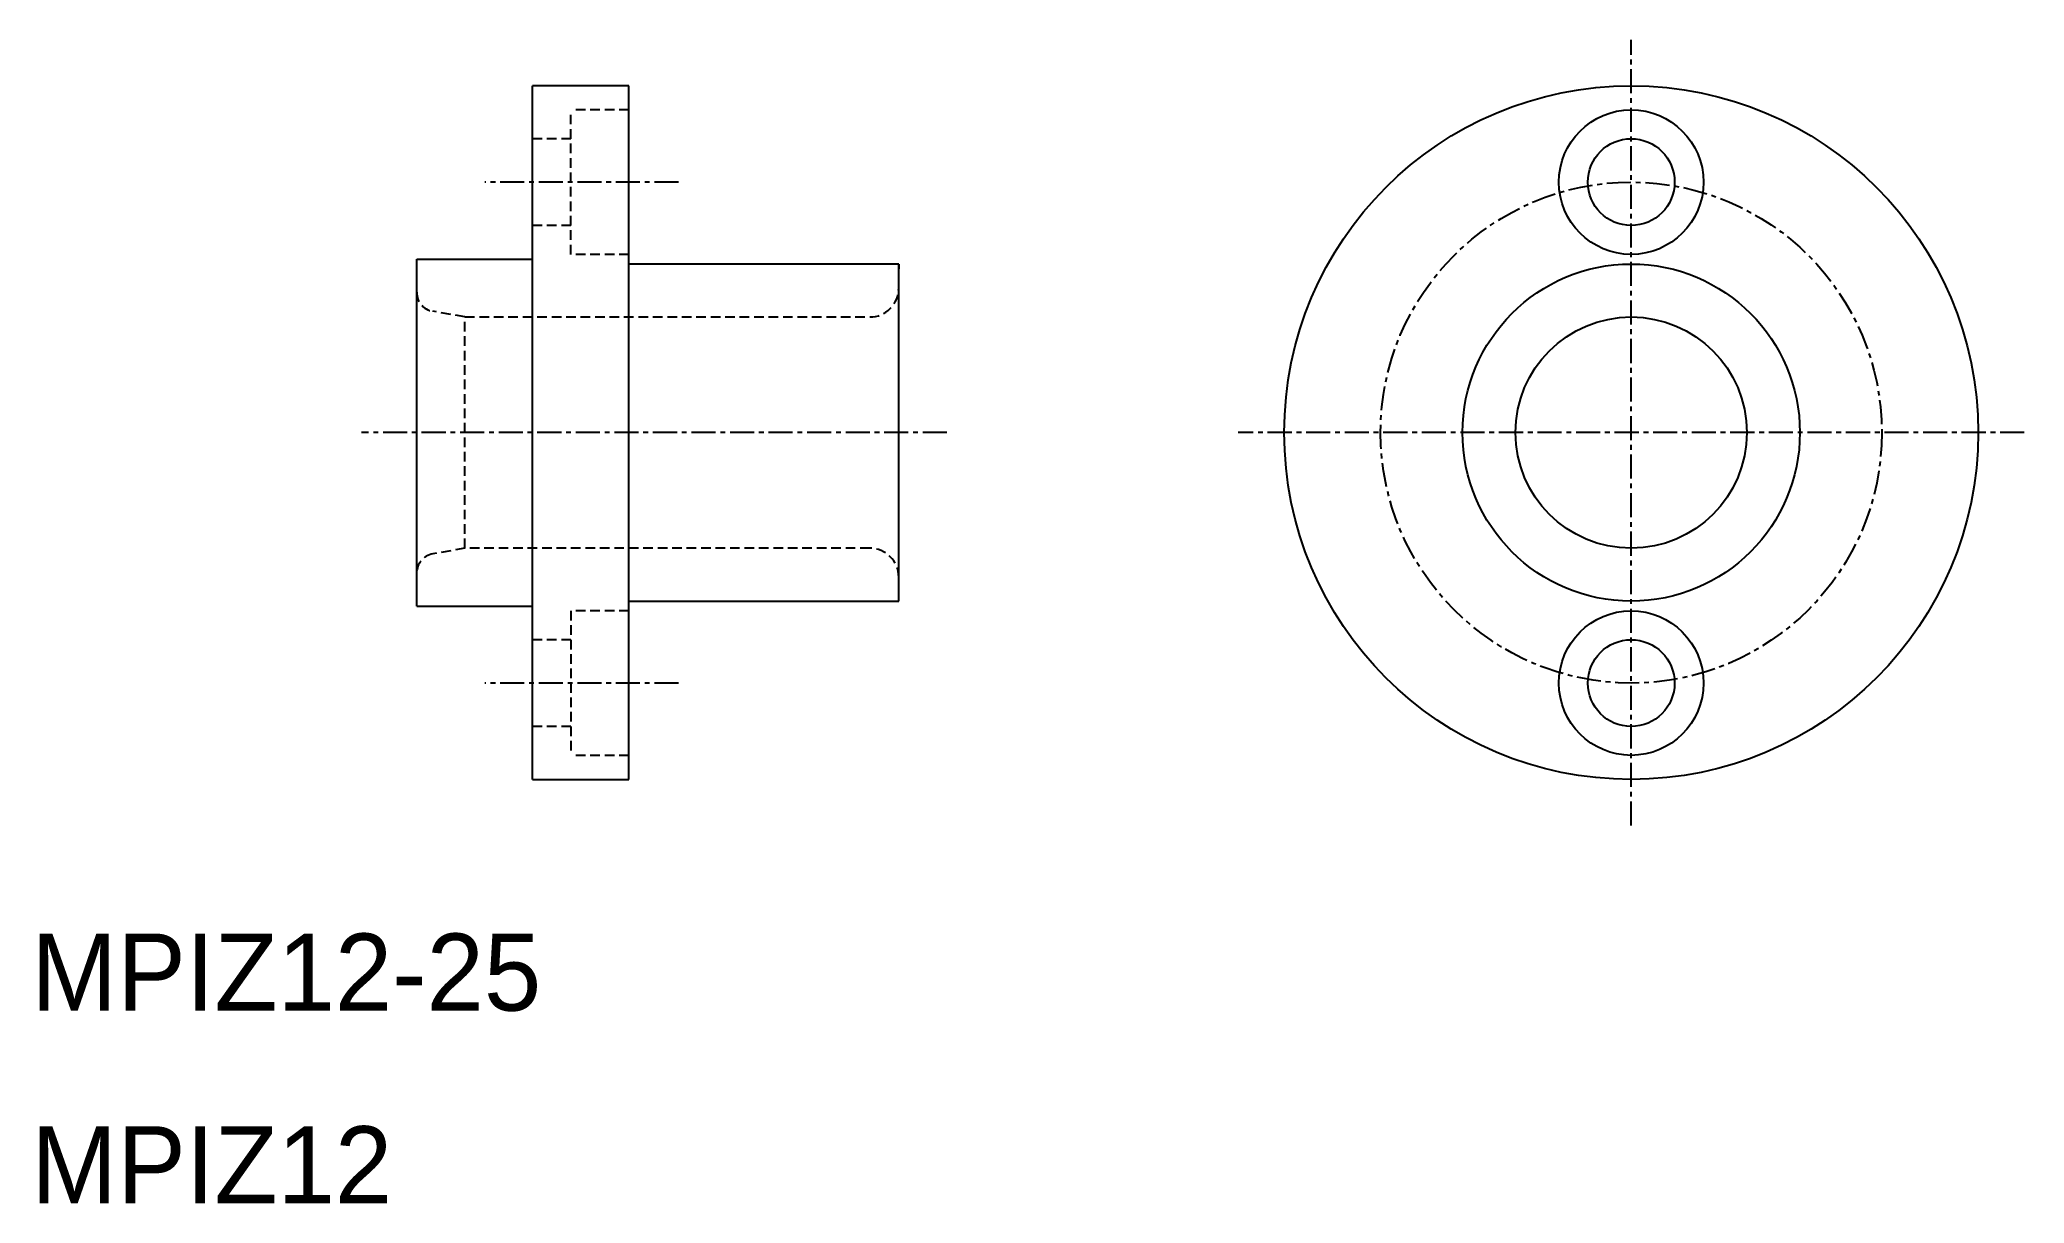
# Model space of a CAD drawing. Extents: x 10 to 113, y 10 to 70.
import ezdxf

# ---------------------------------------------------------------- set-up
doc = ezdxf.new("R2010")
doc.units = 0
doc.linetypes.add('CENTER', pattern=[2, 1.25, -0.25, 0.25, -0.25])
doc.linetypes.add('DASHED', pattern=[0.75, 0.5, -0.25])
doc.layers.get('0').update_dxf_attribs({"linetype": 'CONTINUOUS'})
doc.layers.add('CENTER', color=1, linetype='CENTER')

msp = doc.modelspace()

# ---------------------------------------------------------------- linework, layer by layer
at = {"color": 7, "linetype": 'CONTINUOUS'}
for p, q in [((36, 32), (36, 68)), ((41, 68), (36, 68)), ((41, 32), (41, 68)), ((30, 59), (36, 59)), ((30, 41), (30, 59)), ((55, 58.75), (41, 58.75)), ((55, 41.25), (55, 58.75)), ((55, 58.75), (55, 58.5)), ((41, 41.25), (55, 41.25)), ((30, 41), (36, 41)), ((36, 32), (41, 32))]:
    msp.add_line(p, q, dxfattribs=at)
at = {"color": 3, "linetype": 'DASHED'}
for p, q in [((38, 59.25), (38, 66.75)), ((41, 66.75), (38, 66.75)), ((38, 65.25), (36, 65.25)), ((38, 60.75), (36, 60.75)), ((41, 59.25), (38, 59.25)), ((32.5, 56), (30.83, 56.3)), ((32.5, 56), (53.5, 56)), ((32.5, 44), (32.5, 56)), ((32.5, 44), (30.83, 43.7)), ((53.5, 44), (32.5, 44)), ((38, 40.75), (38, 33.25)), ((41, 40.75), (38, 40.75)), ((38, 39.25), (36, 39.25)), ((38, 34.75), (36, 34.75)), ((41, 33.25), (38, 33.25))]:
    msp.add_line(p, q, dxfattribs=at)
at = {"color": 7, "linetype": 'CONTINUOUS'}
for centre, radius in [((93, 50), 18), ((93, 63), 3.75), ((93, 63), 2.25), ((93, 50), 8.75), ((93, 50), 6), ((93, 37), 3.75), ((93, 37), 2.25)]:
    msp.add_circle(centre, radius, dxfattribs=at)
at = {"color": 3, "linetype": 'DASHED'}
for centre, radius, start, end in [((31, 57.28), 1, 180, 260), ((53.5, 57.5), 1.5, 270, 0), ((31, 42.72), 1, 100, 180), ((53.5, 42.5), 1.5, 0, 90)]:
    msp.add_arc(centre, radius, start, end, dxfattribs=at)
at = {"layer": 'CENTER', "color": 1, "linetype": 'CENTER'}
for p, q in [((93, 29.61), (93, 70.39)), ((43.58, 63), (33.53, 63)), ((57.5, 50), (27.13, 50)), ((113.39, 50), (72.61, 50)), ((43.58, 37), (33.53, 37))]:
    msp.add_line(p, q, dxfattribs=at)
msp.add_circle((93, 50), 13, dxfattribs=at)

# ---------------------------------------------------------------- texts
at = {"color": 7, "linetype": 'CONTINUOUS'}
for s, p in [('MPIZ12-25', (10, 20)), ('MPIZ12', (10, 10))]:
    msp.add_text(s, height=4, dxfattribs=at).set_placement(p)

doc.saveas('drawing.dxf')
